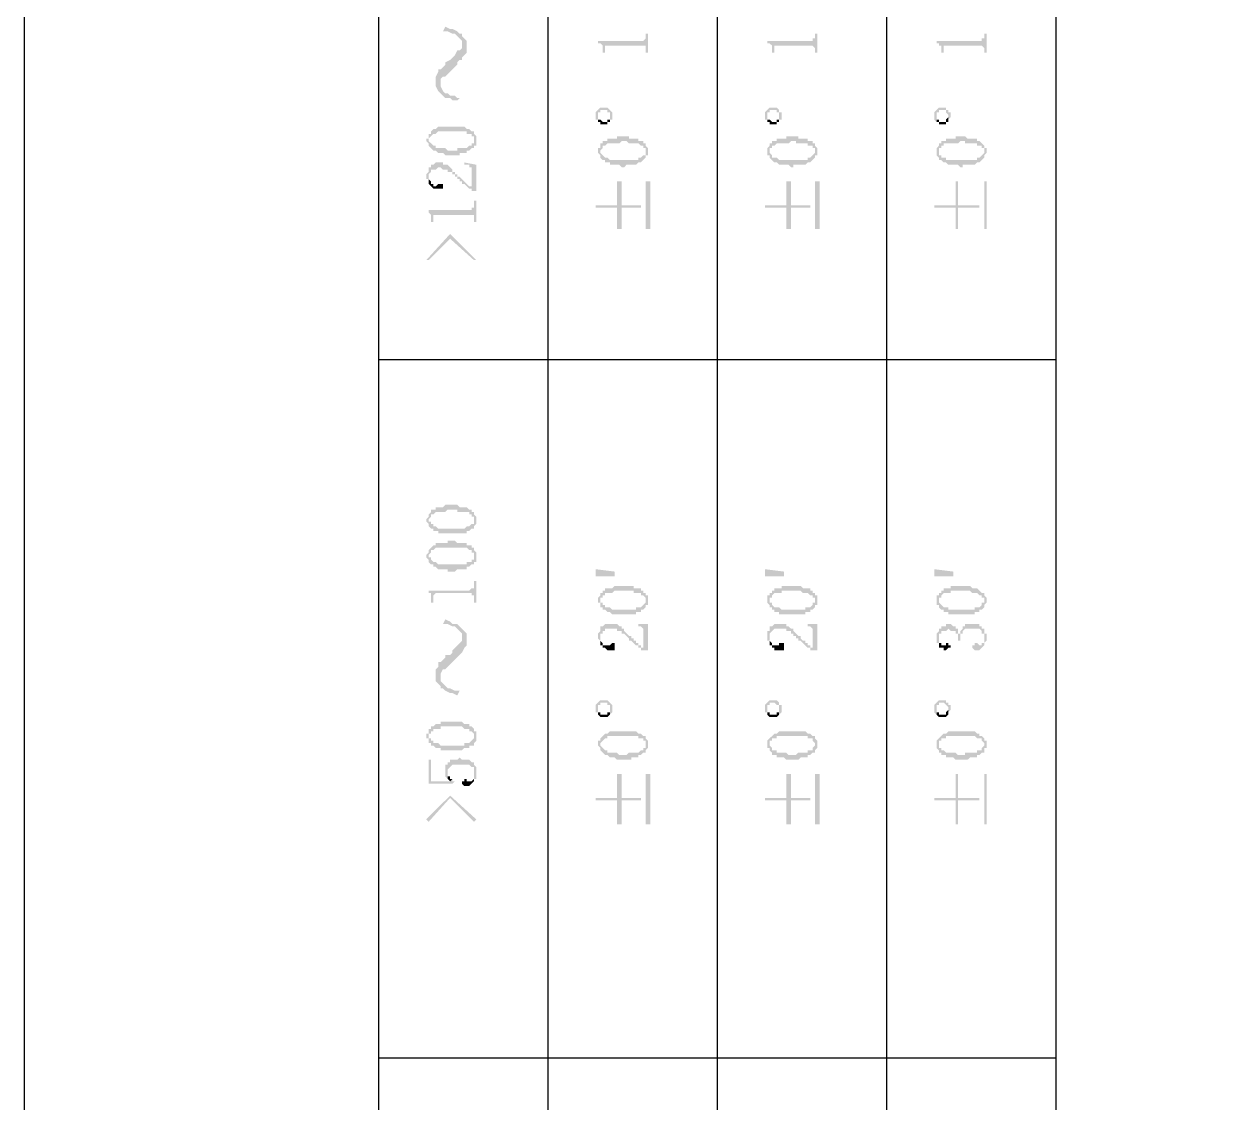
# Model space of a CAD drawing. Header units: inches. Extents: x 3613 to 8393, y -2205 to -794.
# Drawn here: x 5755.97 to 5778.9, y -1608.31 to -1587.89 of the extents above; entities that cross this region are included whole.
import ezdxf

# ---------------------------------------------------------------- set-up
doc = ezdxf.new("R2010")
doc.units = ezdxf.units.IN
doc.header["$MEASUREMENT"] = 0

msp = doc.modelspace()

# ---------------------------------------------------------------- hatches: boundary and pattern name
at = {"transparency": 33554559}
for points in [[(5763.898, -1588.021), (5763.989, -1588.021), (5764.079, -1588.066), (5764.124, -1588.066), (5764.169, -1588.111), (5764.169, -1588.111), (5764.214, -1588.156), (5764.259, -1588.202), (5764.259, -1588.563), (5764.259, -1588.518), (5764.304, -1588.472), (5764.35, -1588.427), (5764.35, -1588.202), (5764.304, -1588.156), (5764.259, -1588.111), (5764.259, -1588.066), (5764.214, -1588.066), (5764.169, -1588.021), (5764.079, -1587.976), (5764.034, -1587.976), (5763.943, -1587.931)], [(5766.832, -1588.202), (5766.832, -1588.247), (5766.877, -1588.247), (5766.922, -1588.292), (5766.922, -1588.337), (5766.922, -1588.427), (5766.967, -1588.427), (5766.967, -1588.337), (5766.967, -1588.292), (5767.735, -1588.292), (5767.735, -1588.337), (5767.735, -1588.427), (5767.78, -1588.427), (5767.78, -1588.066), (5767.735, -1588.066), (5767.735, -1588.111), (5767.735, -1588.156), (5767.735, -1588.156), (5767.689, -1588.202), (5767.644, -1588.202)], [(5770.036, -1588.202), (5770.036, -1588.247), (5770.081, -1588.247), (5770.127, -1588.292), (5770.127, -1588.337), (5770.127, -1588.427), (5770.172, -1588.427), (5770.172, -1588.337), (5770.172, -1588.292), (5770.894, -1588.292), (5770.939, -1588.337), (5770.939, -1588.427), (5770.984, -1588.427), (5770.984, -1588.066), (5770.939, -1588.066), (5770.939, -1588.111), (5770.939, -1588.156), (5770.894, -1588.156), (5770.894, -1588.202), (5770.849, -1588.202)], [(5773.241, -1588.202), (5773.241, -1588.247), (5773.286, -1588.247), (5773.286, -1588.292), (5773.331, -1588.292), (5773.331, -1588.337), (5773.331, -1588.427), (5773.376, -1588.427), (5773.376, -1588.337), (5773.376, -1588.292), (5774.098, -1588.292), (5774.143, -1588.337), (5774.143, -1588.427), (5774.188, -1588.427), (5774.188, -1588.066), (5774.143, -1588.066), (5774.143, -1588.111), (5774.143, -1588.156), (5774.098, -1588.156), (5774.098, -1588.202), (5774.053, -1588.202)], [(5763.763, -1588.969), (5763.763, -1589.059), (5763.808, -1589.149), (5763.853, -1589.195), (5763.853, -1589.014), (5763.853, -1588.924), (5763.898, -1588.879), (5763.943, -1588.879), (5763.989, -1588.833), (5764.034, -1588.788), (5764.079, -1588.743), (5764.124, -1588.698), (5764.169, -1588.653), (5764.169, -1588.608), (5764.214, -1588.563), (5764.259, -1588.563), (5764.259, -1588.292), (5764.259, -1588.337), (5764.214, -1588.382), (5764.169, -1588.382), (5764.124, -1588.472), (5764.079, -1588.518), (5764.079, -1588.518), (5764.034, -1588.563), (5763.943, -1588.608), (5763.943, -1588.653), (5763.898, -1588.698), (5763.853, -1588.743), (5763.808, -1588.743), (5763.808, -1588.788), (5763.763, -1588.879), (5763.763, -1588.924)], [(5763.853, -1589.195), (5763.853, -1589.195), (5763.898, -1589.24), (5763.943, -1589.285), (5764.034, -1589.285), (5764.079, -1589.33), (5764.169, -1589.33), (5764.214, -1589.285), (5764.169, -1589.285), (5764.124, -1589.24), (5764.034, -1589.24), (5763.989, -1589.195), (5763.943, -1589.195), (5763.898, -1589.149), (5763.853, -1589.059), (5763.853, -1589.014)], [(5766.787, -1589.601), (5766.787, -1589.646), (5766.787, -1589.691), (5766.832, -1589.691), (5766.832, -1589.736), (5766.832, -1589.601), (5766.832, -1589.556), (5766.877, -1589.556), (5766.877, -1589.51), (5767.012, -1589.51), (5767.012, -1589.556), (5767.058, -1589.556), (5767.058, -1589.601), (5767.058, -1589.736), (5767.058, -1589.691), (5767.103, -1589.691), (5767.103, -1589.646), (5767.103, -1589.601), (5767.103, -1589.556), (5767.103, -1589.556), (5767.058, -1589.51), (5767.058, -1589.51), (5767.012, -1589.465), (5766.877, -1589.465), (5766.832, -1589.51), (5766.832, -1589.51), (5766.787, -1589.556)], [(5769.991, -1589.601), (5769.991, -1589.646), (5769.991, -1589.691), (5770.036, -1589.691), (5770.036, -1589.736), (5770.036, -1589.601), (5770.036, -1589.556), (5770.081, -1589.556), (5770.081, -1589.51), (5770.217, -1589.51), (5770.217, -1589.556), (5770.262, -1589.556), (5770.262, -1589.601), (5770.262, -1589.736), (5770.262, -1589.691), (5770.307, -1589.691), (5770.307, -1589.646), (5770.307, -1589.601), (5770.307, -1589.556), (5770.262, -1589.556), (5770.262, -1589.51), (5770.262, -1589.51), (5770.217, -1589.465), (5770.081, -1589.465), (5770.036, -1589.51), (5770.036, -1589.51), (5769.991, -1589.556)], [(5773.196, -1589.601), (5773.196, -1589.646), (5773.196, -1589.691), (5773.196, -1589.691), (5773.241, -1589.736), (5773.241, -1589.601), (5773.241, -1589.556), (5773.286, -1589.556), (5773.286, -1589.51), (5773.421, -1589.51), (5773.421, -1589.556), (5773.421, -1589.556), (5773.466, -1589.601), (5773.466, -1589.736), (5773.466, -1589.691), (5773.466, -1589.691), (5773.511, -1589.646), (5773.511, -1589.601), (5773.511, -1589.556), (5773.466, -1589.556), (5773.466, -1589.51), (5773.421, -1589.51), (5773.421, -1589.465), (5773.286, -1589.465), (5773.241, -1589.51), (5773.241, -1589.51), (5773.196, -1589.556)], [(5766.832, -1589.736), (5766.877, -1589.736), (5766.877, -1589.781), (5767.012, -1589.781), (5767.012, -1589.736), (5767.058, -1589.736), (5767.058, -1589.601), (5767.058, -1589.646), (5767.058, -1589.691), (5767.012, -1589.691), (5767.012, -1589.736), (5766.922, -1589.736), (5766.877, -1589.691), (5766.832, -1589.691), (5766.832, -1589.601), (5766.832, -1589.601)], [(5770.036, -1589.736), (5770.081, -1589.736), (5770.081, -1589.781), (5770.217, -1589.781), (5770.217, -1589.736), (5770.262, -1589.736), (5770.262, -1589.601), (5770.262, -1589.646), (5770.262, -1589.691), (5770.217, -1589.691), (5770.217, -1589.736), (5770.127, -1589.736), (5770.081, -1589.691), (5770.036, -1589.691), (5770.036, -1589.601), (5770.036, -1589.601)], [(5773.241, -1589.736), (5773.286, -1589.736), (5773.286, -1589.781), (5773.421, -1589.781), (5773.421, -1589.736), (5773.466, -1589.736), (5773.466, -1589.601), (5773.466, -1589.646), (5773.466, -1589.646), (5773.421, -1589.691), (5773.421, -1589.736), (5773.286, -1589.736), (5773.286, -1589.691), (5773.241, -1589.691), (5773.241, -1589.601), (5773.241, -1589.601)], [(5763.582, -1590.097), (5763.582, -1590.097), (5763.627, -1590.142), (5763.627, -1590.187), (5763.627, -1590.052), (5763.627, -1590.052), (5763.673, -1590.007), (5763.673, -1590.007), (5763.718, -1589.962), (5763.763, -1589.962), (5763.808, -1589.917), (5764.35, -1589.917), (5764.35, -1589.962), (5764.44, -1589.962), (5764.44, -1590.007), (5764.485, -1590.007), (5764.485, -1590.052), (5764.485, -1590.097), (5764.485, -1589.917), (5764.44, -1589.917), (5764.395, -1589.871), (5764.35, -1589.871), (5764.304, -1589.826), (5763.808, -1589.826), (5763.763, -1589.871), (5763.718, -1589.871), (5763.673, -1589.917), (5763.673, -1589.962), (5763.627, -1589.962), (5763.627, -1590.052), (5763.582, -1590.052)], [(5763.627, -1590.187), (5763.673, -1590.233), (5763.673, -1590.233), (5763.718, -1590.278), (5763.763, -1590.278), (5763.808, -1590.323), (5763.898, -1590.323), (5763.943, -1590.368), (5764.214, -1590.368), (5764.214, -1590.323), (5764.35, -1590.323), (5764.35, -1590.278), (5764.395, -1590.278), (5764.44, -1590.233), (5764.485, -1590.233), (5764.485, -1590.187), (5764.53, -1590.187), (5764.53, -1590.142), (5764.53, -1590.097), (5764.53, -1590.052), (5764.53, -1590.007), (5764.53, -1590.007), (5764.485, -1589.962), (5764.485, -1590.097), (5764.485, -1590.142), (5764.44, -1590.142), (5764.44, -1590.187), (5764.395, -1590.187), (5764.35, -1590.233), (5764.169, -1590.233), (5764.169, -1590.278), (5763.989, -1590.278), (5763.943, -1590.233), (5763.763, -1590.233), (5763.763, -1590.187), (5763.718, -1590.187), (5763.673, -1590.142), (5763.673, -1590.142), (5763.627, -1590.097), (5763.627, -1590.097)], [(5766.832, -1590.278), (5766.832, -1590.323), (5766.832, -1590.323), (5766.877, -1590.368), (5766.877, -1590.413), (5766.877, -1590.278), (5766.877, -1590.278), (5766.922, -1590.233), (5766.922, -1590.187), (5766.967, -1590.187), (5767.012, -1590.142), (5767.238, -1590.142), (5767.283, -1590.097), (5767.373, -1590.097), (5767.419, -1590.142), (5767.599, -1590.142), (5767.644, -1590.187), (5767.689, -1590.187), (5767.689, -1590.233), (5767.735, -1590.233), (5767.735, -1590.278), (5767.735, -1590.142), (5767.689, -1590.142), (5767.689, -1590.097), (5767.599, -1590.097), (5767.599, -1590.052), (5767.419, -1590.052), (5767.419, -1590.007), (5767.193, -1590.007), (5767.193, -1590.052), (5767.012, -1590.052), (5767.012, -1590.097), (5766.922, -1590.097), (5766.922, -1590.142), (5766.877, -1590.142), (5766.877, -1590.187), (5766.877, -1590.233), (5766.832, -1590.233)], [(5770.036, -1590.278), (5770.036, -1590.323), (5770.036, -1590.368), (5770.081, -1590.368), (5770.081, -1590.413), (5770.081, -1590.278), (5770.081, -1590.233), (5770.127, -1590.233), (5770.127, -1590.187), (5770.172, -1590.187), (5770.217, -1590.142), (5770.442, -1590.142), (5770.488, -1590.097), (5770.578, -1590.097), (5770.578, -1590.142), (5770.804, -1590.142), (5770.804, -1590.187), (5770.894, -1590.187), (5770.894, -1590.233), (5770.939, -1590.233), (5770.939, -1590.278), (5770.939, -1590.142), (5770.894, -1590.142), (5770.894, -1590.097), (5770.804, -1590.097), (5770.804, -1590.052), (5770.623, -1590.052), (5770.623, -1590.007), (5770.397, -1590.007), (5770.397, -1590.052), (5770.217, -1590.052), (5770.217, -1590.097), (5770.127, -1590.097), (5770.127, -1590.142), (5770.081, -1590.142), (5770.081, -1590.187), (5770.081, -1590.187), (5770.036, -1590.233)], [(5773.241, -1590.278), (5773.241, -1590.323), (5773.241, -1590.368), (5773.241, -1590.368), (5773.286, -1590.413), (5773.286, -1590.278), (5773.286, -1590.233), (5773.331, -1590.233), (5773.331, -1590.187), (5773.376, -1590.187), (5773.376, -1590.142), (5773.647, -1590.142), (5773.692, -1590.097), (5773.782, -1590.097), (5773.782, -1590.142), (5774.008, -1590.142), (5774.008, -1590.187), (5774.098, -1590.187), (5774.098, -1590.233), (5774.143, -1590.233), (5774.143, -1590.278), (5774.143, -1590.187), (5774.098, -1590.142), (5774.098, -1590.142), (5774.053, -1590.097), (5774.008, -1590.097), (5774.008, -1590.052), (5773.827, -1590.052), (5773.782, -1590.007), (5773.602, -1590.007), (5773.602, -1590.052), (5773.421, -1590.052), (5773.421, -1590.097), (5773.331, -1590.097), (5773.331, -1590.142), (5773.286, -1590.142), (5773.286, -1590.187), (5773.286, -1590.187), (5773.241, -1590.233)], [(5766.877, -1590.413), (5766.922, -1590.458), (5766.967, -1590.458), (5766.967, -1590.503), (5767.058, -1590.503), (5767.058, -1590.548), (5767.238, -1590.548), (5767.283, -1590.594), (5767.328, -1590.594), (5767.373, -1590.548), (5767.554, -1590.548), (5767.599, -1590.503), (5767.644, -1590.503), (5767.689, -1590.458), (5767.689, -1590.458), (5767.735, -1590.413), (5767.735, -1590.368), (5767.78, -1590.368), (5767.78, -1590.323), (5767.78, -1590.278), (5767.78, -1590.233), (5767.78, -1590.233), (5767.735, -1590.187), (5767.735, -1590.323), (5767.735, -1590.368), (5767.689, -1590.368), (5767.644, -1590.413), (5767.599, -1590.413), (5767.599, -1590.458), (5767.058, -1590.458), (5767.012, -1590.413), (5766.967, -1590.413), (5766.922, -1590.368), (5766.922, -1590.368), (5766.877, -1590.323), (5766.877, -1590.278)], [(5770.081, -1590.413), (5770.127, -1590.458), (5770.127, -1590.458), (5770.172, -1590.503), (5770.217, -1590.503), (5770.262, -1590.548), (5770.442, -1590.548), (5770.488, -1590.594), (5770.533, -1590.594), (5770.533, -1590.548), (5770.758, -1590.548), (5770.804, -1590.503), (5770.849, -1590.503), (5770.894, -1590.458), (5770.894, -1590.458), (5770.939, -1590.413), (5770.939, -1590.368), (5770.984, -1590.368), (5770.984, -1590.323), (5770.984, -1590.278), (5770.984, -1590.233), (5770.984, -1590.233), (5770.939, -1590.187), (5770.939, -1590.323), (5770.939, -1590.323), (5770.894, -1590.368), (5770.894, -1590.368), (5770.849, -1590.413), (5770.804, -1590.413), (5770.804, -1590.458), (5770.262, -1590.458), (5770.217, -1590.413), (5770.127, -1590.413), (5770.127, -1590.368), (5770.127, -1590.368), (5770.081, -1590.323), (5770.081, -1590.278)], [(5773.286, -1590.413), (5773.286, -1590.458), (5773.331, -1590.458), (5773.376, -1590.503), (5773.421, -1590.503), (5773.466, -1590.548), (5773.647, -1590.548), (5773.692, -1590.594), (5773.737, -1590.594), (5773.737, -1590.548), (5773.963, -1590.548), (5774.008, -1590.503), (5774.053, -1590.503), (5774.098, -1590.458), (5774.098, -1590.458), (5774.143, -1590.413), (5774.143, -1590.368), (5774.143, -1590.368), (5774.188, -1590.323), (5774.188, -1590.278), (5774.188, -1590.233), (5774.143, -1590.233), (5774.143, -1590.187), (5774.143, -1590.323), (5774.143, -1590.323), (5774.098, -1590.368), (5774.098, -1590.368), (5774.053, -1590.413), (5774.008, -1590.413), (5774.008, -1590.458), (5773.421, -1590.458), (5773.421, -1590.413), (5773.331, -1590.413), (5773.331, -1590.368), (5773.286, -1590.368), (5773.286, -1590.323), (5773.286, -1590.278)], [(5763.582, -1590.774), (5763.582, -1590.819), (5763.627, -1590.819), (5763.627, -1590.91), (5763.627, -1590.774), (5763.627, -1590.729), (5763.627, -1590.729), (5763.673, -1590.684), (5763.673, -1590.639), (5763.763, -1590.639), (5763.808, -1590.594), (5763.853, -1590.594), (5763.898, -1590.639), (5763.989, -1590.639), (5763.989, -1590.684), (5764.079, -1590.684), (5764.079, -1590.729), (5764.124, -1590.729), (5764.124, -1590.774), (5764.169, -1590.774), (5764.169, -1590.819), (5764.214, -1590.819), (5764.214, -1590.864), (5764.259, -1590.864), (5764.259, -1590.91), (5764.304, -1590.91), (5764.35, -1590.955), (5764.35, -1590.955), (5764.395, -1591), (5764.44, -1591), (5764.44, -1591.045), (5764.44, -1590.955), (5764.395, -1590.955), (5764.35, -1590.91), (5764.35, -1590.91), (5764.304, -1590.864), (5764.304, -1590.864), (5764.259, -1590.819), (5764.259, -1590.819), (5764.214, -1590.774), (5764.169, -1590.774), (5764.169, -1590.729), (5764.124, -1590.729), (5764.124, -1590.684), (5764.079, -1590.684), (5764.079, -1590.639), (5764.079, -1590.639), (5764.034, -1590.594), (5764.034, -1590.594), (5763.989, -1590.548), (5763.898, -1590.548), (5763.898, -1590.503), (5763.763, -1590.503), (5763.718, -1590.548), (5763.673, -1590.548), (5763.673, -1590.594), (5763.627, -1590.594), (5763.627, -1590.639), (5763.627, -1590.684), (5763.627, -1590.684), (5763.582, -1590.729)], [(5764.304, -1590.503), (5764.304, -1590.548), (5764.395, -1590.548), (5764.395, -1590.594), (5764.44, -1590.594), (5764.44, -1590.639), (5764.44, -1591.045), (5764.53, -1591.045), (5764.53, -1590.548)], [(5763.627, -1590.91), (5763.627, -1590.91), (5763.673, -1590.955), (5763.673, -1590.955), (5763.718, -1591), (5763.898, -1591), (5763.898, -1590.91), (5763.808, -1590.91), (5763.763, -1590.955), (5763.718, -1590.955), (5763.718, -1590.91), (5763.673, -1590.91), (5763.673, -1590.864), (5763.673, -1590.864), (5763.627, -1590.819), (5763.627, -1590.774)], [(5766.787, -1591.316), (5766.787, -1591.361), (5767.193, -1591.361), (5767.193, -1591.767), (5767.283, -1591.767), (5767.283, -1591.361), (5767.644, -1591.361), (5767.644, -1591.316), (5767.283, -1591.316), (5767.283, -1590.864), (5767.193, -1590.864), (5767.193, -1591.316)], [(5767.825, -1591.767), (5767.825, -1590.864), (5767.735, -1590.864), (5767.735, -1591.767)], [(5769.991, -1591.316), (5769.991, -1591.361), (5770.397, -1591.361), (5770.397, -1591.767), (5770.488, -1591.767), (5770.488, -1591.361), (5770.849, -1591.361), (5770.849, -1591.316), (5770.488, -1591.316), (5770.488, -1590.864), (5770.397, -1590.864), (5770.397, -1591.316)], [(5771.029, -1591.767), (5771.029, -1590.864), (5770.939, -1590.864), (5770.939, -1591.767)], [(5773.196, -1591.316), (5773.196, -1591.361), (5773.602, -1591.361), (5773.602, -1591.767), (5773.647, -1591.767), (5773.647, -1591.361), (5774.053, -1591.361), (5774.053, -1591.316), (5773.647, -1591.316), (5773.647, -1590.864), (5773.602, -1590.864), (5773.602, -1591.316)], [(5774.188, -1591.767), (5774.188, -1590.864), (5774.143, -1590.864), (5774.143, -1591.767)], [(5763.582, -1591.406), (5763.627, -1591.406), (5763.627, -1591.451), (5763.627, -1591.451), (5763.673, -1591.496), (5763.673, -1591.541), (5763.673, -1591.632), (5763.718, -1591.632), (5763.718, -1591.496), (5764.485, -1591.496), (5764.485, -1591.541), (5764.485, -1591.632), (5764.53, -1591.632), (5764.53, -1591.225), (5764.485, -1591.225), (5764.485, -1591.316), (5764.485, -1591.361), (5764.44, -1591.361), (5764.44, -1591.406), (5764.395, -1591.406)], [(5763.582, -1592.354), (5763.627, -1592.354), (5764.034, -1591.948), (5764.485, -1592.354), (5764.53, -1592.354), (5764.034, -1591.857)], [(5763.582, -1597.259), (5763.582, -1597.304), (5763.582, -1597.304), (5763.627, -1597.349), (5763.627, -1597.394), (5763.627, -1597.259), (5763.627, -1597.259), (5763.673, -1597.214), (5763.673, -1597.169), (5763.718, -1597.169), (5763.763, -1597.124), (5763.943, -1597.124), (5763.989, -1597.078), (5764.169, -1597.078), (5764.169, -1597.124), (5764.395, -1597.124), (5764.395, -1597.169), (5764.44, -1597.169), (5764.44, -1597.214), (5764.485, -1597.214), (5764.485, -1597.259), (5764.485, -1597.124), (5764.44, -1597.124), (5764.44, -1597.078), (5764.395, -1597.078), (5764.35, -1597.033), (5764.214, -1597.033), (5764.169, -1596.988), (5763.943, -1596.988), (5763.898, -1597.033), (5763.763, -1597.033), (5763.763, -1597.078), (5763.673, -1597.078), (5763.673, -1597.124), (5763.673, -1597.124), (5763.627, -1597.169), (5763.627, -1597.214), (5763.627, -1597.214)], [(5763.627, -1597.394), (5763.673, -1597.44), (5763.718, -1597.44), (5763.718, -1597.485), (5763.808, -1597.485), (5763.808, -1597.53), (5764.35, -1597.53), (5764.35, -1597.485), (5764.395, -1597.485), (5764.44, -1597.44), (5764.485, -1597.44), (5764.485, -1597.394), (5764.485, -1597.394), (5764.53, -1597.349), (5764.53, -1597.304), (5764.53, -1597.259), (5764.53, -1597.214), (5764.53, -1597.214), (5764.485, -1597.169), (5764.485, -1597.304), (5764.485, -1597.349), (5764.44, -1597.349), (5764.395, -1597.394), (5764.35, -1597.394), (5764.304, -1597.44), (5763.808, -1597.44), (5763.763, -1597.394), (5763.718, -1597.394), (5763.718, -1597.349), (5763.673, -1597.349), (5763.673, -1597.304), (5763.627, -1597.304), (5763.627, -1597.259)], [(5763.582, -1597.936), (5763.582, -1597.981), (5763.582, -1597.981), (5763.627, -1598.026), (5763.627, -1598.071), (5763.627, -1597.936), (5763.627, -1597.936), (5763.673, -1597.891), (5763.673, -1597.846), (5763.718, -1597.846), (5763.763, -1597.801), (5764.35, -1597.801), (5764.395, -1597.846), (5764.44, -1597.846), (5764.44, -1597.891), (5764.485, -1597.891), (5764.485, -1597.936), (5764.485, -1597.801), (5764.44, -1597.801), (5764.44, -1597.755), (5764.35, -1597.755), (5764.35, -1597.71), (5764.169, -1597.71), (5764.124, -1597.665), (5763.989, -1597.665), (5763.989, -1597.71), (5763.763, -1597.71), (5763.763, -1597.755), (5763.718, -1597.755), (5763.673, -1597.801), (5763.673, -1597.801), (5763.627, -1597.846), (5763.627, -1597.891), (5763.627, -1597.891)], [(5763.627, -1598.071), (5763.673, -1598.116), (5763.718, -1598.116), (5763.718, -1598.162), (5763.763, -1598.162), (5763.808, -1598.207), (5763.989, -1598.207), (5763.989, -1598.252), (5764.124, -1598.252), (5764.169, -1598.207), (5764.35, -1598.207), (5764.35, -1598.162), (5764.395, -1598.162), (5764.44, -1598.116), (5764.485, -1598.116), (5764.485, -1598.071), (5764.53, -1598.071), (5764.53, -1598.026), (5764.53, -1597.936), (5764.53, -1597.891), (5764.53, -1597.891), (5764.485, -1597.846), (5764.485, -1597.981), (5764.485, -1598.026), (5764.44, -1598.026), (5764.44, -1598.071), (5764.35, -1598.071), (5764.35, -1598.116), (5763.808, -1598.116), (5763.763, -1598.071), (5763.718, -1598.071), (5763.673, -1598.026), (5763.673, -1597.981), (5763.627, -1597.981), (5763.627, -1597.936)], [(5766.787, -1598.207), (5767.148, -1598.252), (5767.148, -1598.342), (5766.787, -1598.342)], [(5769.991, -1598.207), (5770.352, -1598.252), (5770.352, -1598.342), (5769.991, -1598.342)], [(5773.196, -1598.207), (5773.557, -1598.252), (5773.557, -1598.342), (5773.196, -1598.342)], [(5763.582, -1598.613), (5763.627, -1598.613), (5763.627, -1598.658), (5763.673, -1598.658), (5763.673, -1598.703), (5763.673, -1598.839), (5763.718, -1598.839), (5763.718, -1598.703), (5763.718, -1598.703), (5763.763, -1598.658), (5764.44, -1598.658), (5764.44, -1598.703), (5764.485, -1598.703), (5764.485, -1598.839), (5764.53, -1598.839), (5764.53, -1598.432), (5764.485, -1598.432), (5764.485, -1598.523), (5764.485, -1598.568), (5764.44, -1598.568), (5764.395, -1598.613)], [(5766.832, -1598.793), (5766.832, -1598.839), (5766.877, -1598.839), (5766.877, -1598.884), (5766.877, -1598.929), (5766.877, -1598.793), (5766.877, -1598.748), (5766.922, -1598.748), (5766.922, -1598.703), (5766.967, -1598.703), (5766.967, -1598.658), (5767.103, -1598.658), (5767.148, -1598.613), (5767.509, -1598.613), (5767.509, -1598.658), (5767.644, -1598.658), (5767.644, -1598.703), (5767.689, -1598.703), (5767.735, -1598.748), (5767.735, -1598.793), (5767.735, -1598.658), (5767.689, -1598.658), (5767.689, -1598.613), (5767.644, -1598.613), (5767.644, -1598.568), (5767.509, -1598.568), (5767.509, -1598.523), (5767.148, -1598.523), (5767.103, -1598.568), (5766.967, -1598.568), (5766.967, -1598.613), (5766.922, -1598.613), (5766.922, -1598.658), (5766.877, -1598.658), (5766.877, -1598.703), (5766.877, -1598.703), (5766.832, -1598.748)], [(5770.036, -1598.793), (5770.036, -1598.839), (5770.036, -1598.839), (5770.081, -1598.884), (5770.081, -1598.929), (5770.081, -1598.793), (5770.081, -1598.748), (5770.127, -1598.748), (5770.127, -1598.703), (5770.127, -1598.703), (5770.172, -1598.658), (5770.307, -1598.658), (5770.307, -1598.613), (5770.668, -1598.613), (5770.713, -1598.658), (5770.804, -1598.658), (5770.849, -1598.703), (5770.894, -1598.703), (5770.894, -1598.748), (5770.939, -1598.748), (5770.939, -1598.793), (5770.939, -1598.658), (5770.894, -1598.658), (5770.894, -1598.613), (5770.849, -1598.613), (5770.849, -1598.568), (5770.713, -1598.568), (5770.668, -1598.523), (5770.307, -1598.523), (5770.307, -1598.568), (5770.172, -1598.568), (5770.172, -1598.613), (5770.127, -1598.613), (5770.127, -1598.658), (5770.081, -1598.658), (5770.081, -1598.703), (5770.036, -1598.703)], [(5773.241, -1598.793), (5773.241, -1598.839), (5773.241, -1598.884), (5773.286, -1598.884), (5773.286, -1598.929), (5773.286, -1598.793), (5773.286, -1598.748), (5773.331, -1598.748), (5773.331, -1598.703), (5773.331, -1598.703), (5773.376, -1598.658), (5773.511, -1598.658), (5773.511, -1598.613), (5773.873, -1598.613), (5773.918, -1598.658), (5774.008, -1598.658), (5774.053, -1598.703), (5774.098, -1598.703), (5774.098, -1598.748), (5774.143, -1598.748), (5774.143, -1598.793), (5774.143, -1598.658), (5774.098, -1598.658), (5774.053, -1598.613), (5774.053, -1598.613), (5774.008, -1598.568), (5773.918, -1598.568), (5773.873, -1598.523), (5773.511, -1598.523), (5773.511, -1598.568), (5773.376, -1598.568), (5773.376, -1598.613), (5773.331, -1598.613), (5773.331, -1598.658), (5773.286, -1598.658), (5773.286, -1598.703), (5773.241, -1598.703)], [(5766.877, -1598.929), (5766.922, -1598.929), (5766.922, -1598.974), (5766.967, -1598.974), (5767.012, -1599.019), (5767.058, -1599.019), (5767.103, -1599.064), (5767.554, -1599.064), (5767.554, -1599.019), (5767.644, -1599.019), (5767.644, -1598.974), (5767.689, -1598.974), (5767.735, -1598.929), (5767.735, -1598.884), (5767.78, -1598.884), (5767.78, -1598.839), (5767.78, -1598.793), (5767.78, -1598.748), (5767.78, -1598.703), (5767.735, -1598.703), (5767.735, -1598.658), (5767.735, -1598.839), (5767.735, -1598.839), (5767.689, -1598.884), (5767.689, -1598.884), (5767.644, -1598.929), (5767.554, -1598.929), (5767.554, -1598.974), (5767.103, -1598.974), (5767.058, -1598.929), (5766.967, -1598.929), (5766.967, -1598.884), (5766.922, -1598.884), (5766.922, -1598.839), (5766.877, -1598.839), (5766.877, -1598.793)], [(5770.081, -1598.929), (5770.127, -1598.929), (5770.127, -1598.974), (5770.172, -1598.974), (5770.172, -1599.019), (5770.262, -1599.019), (5770.262, -1599.064), (5770.758, -1599.064), (5770.758, -1599.019), (5770.849, -1599.019), (5770.849, -1598.974), (5770.894, -1598.974), (5770.939, -1598.929), (5770.939, -1598.884), (5770.984, -1598.884), (5770.984, -1598.839), (5770.984, -1598.793), (5770.984, -1598.748), (5770.984, -1598.703), (5770.939, -1598.703), (5770.939, -1598.658), (5770.939, -1598.839), (5770.894, -1598.839), (5770.894, -1598.884), (5770.894, -1598.884), (5770.849, -1598.929), (5770.758, -1598.929), (5770.758, -1598.974), (5770.307, -1598.974), (5770.262, -1598.929), (5770.172, -1598.929), (5770.127, -1598.884), (5770.127, -1598.839), (5770.081, -1598.839), (5770.081, -1598.793)], [(5773.286, -1598.929), (5773.286, -1598.929), (5773.331, -1598.974), (5773.376, -1598.974), (5773.376, -1599.019), (5773.466, -1599.019), (5773.466, -1599.064), (5773.963, -1599.064), (5773.963, -1599.019), (5774.053, -1599.019), (5774.053, -1598.974), (5774.098, -1598.974), (5774.143, -1598.929), (5774.143, -1598.884), (5774.143, -1598.884), (5774.188, -1598.839), (5774.188, -1598.793), (5774.188, -1598.748), (5774.188, -1598.748), (5774.143, -1598.703), (5774.143, -1598.658), (5774.143, -1598.839), (5774.098, -1598.839), (5774.098, -1598.884), (5774.098, -1598.884), (5774.053, -1598.929), (5773.963, -1598.929), (5773.963, -1598.974), (5773.466, -1598.974), (5773.466, -1598.929), (5773.376, -1598.929), (5773.331, -1598.884), (5773.331, -1598.884), (5773.286, -1598.839), (5773.286, -1598.793)], [(5763.898, -1599.245), (5763.989, -1599.245), (5764.079, -1599.29), (5764.124, -1599.29), (5764.169, -1599.335), (5764.169, -1599.335), (5764.214, -1599.38), (5764.259, -1599.425), (5764.259, -1599.786), (5764.259, -1599.786), (5764.304, -1599.696), (5764.35, -1599.651), (5764.35, -1599.425), (5764.304, -1599.38), (5764.259, -1599.335), (5764.259, -1599.335), (5764.214, -1599.29), (5764.169, -1599.245), (5764.079, -1599.245), (5764.034, -1599.2), (5763.943, -1599.155)], [(5766.832, -1599.47), (5766.832, -1599.516), (5766.832, -1599.516), (5766.877, -1599.561), (5766.877, -1599.606), (5766.877, -1599.47), (5766.877, -1599.425), (5766.922, -1599.425), (5766.922, -1599.38), (5766.967, -1599.38), (5766.967, -1599.335), (5767.193, -1599.335), (5767.193, -1599.38), (5767.283, -1599.38), (5767.283, -1599.425), (5767.328, -1599.425), (5767.373, -1599.47), (5767.373, -1599.47), (5767.419, -1599.516), (5767.419, -1599.561), (5767.464, -1599.561), (5767.509, -1599.606), (5767.509, -1599.606), (5767.554, -1599.651), (5767.599, -1599.651), (5767.599, -1599.696), (5767.644, -1599.696), (5767.644, -1599.741), (5767.689, -1599.741), (5767.689, -1599.696), (5767.644, -1599.696), (5767.644, -1599.651), (5767.599, -1599.651), (5767.599, -1599.606), (5767.554, -1599.606), (5767.554, -1599.561), (5767.509, -1599.561), (5767.509, -1599.516), (5767.464, -1599.516), (5767.464, -1599.47), (5767.419, -1599.47), (5767.373, -1599.425), (5767.373, -1599.425), (5767.328, -1599.38), (5767.328, -1599.335), (5767.283, -1599.335), (5767.283, -1599.29), (5767.238, -1599.29), (5767.193, -1599.245), (5766.967, -1599.245), (5766.922, -1599.29), (5766.877, -1599.29), (5766.877, -1599.335), (5766.877, -1599.38), (5766.877, -1599.38), (5766.832, -1599.425)], [(5767.554, -1599.245), (5767.599, -1599.245), (5767.599, -1599.29), (5767.644, -1599.29), (5767.689, -1599.335), (5767.689, -1599.741), (5767.78, -1599.741), (5767.78, -1599.245)], [(5770.036, -1599.47), (5770.036, -1599.516), (5770.036, -1599.561), (5770.081, -1599.561), (5770.081, -1599.606), (5770.081, -1599.47), (5770.081, -1599.425), (5770.081, -1599.425), (5770.127, -1599.38), (5770.127, -1599.38), (5770.172, -1599.335), (5770.397, -1599.335), (5770.397, -1599.38), (5770.488, -1599.38), (5770.488, -1599.425), (5770.533, -1599.425), (5770.533, -1599.47), (5770.578, -1599.47), (5770.578, -1599.516), (5770.623, -1599.516), (5770.623, -1599.561), (5770.668, -1599.561), (5770.713, -1599.606), (5770.713, -1599.606), (5770.758, -1599.651), (5770.758, -1599.651), (5770.804, -1599.696), (5770.849, -1599.696), (5770.849, -1599.741), (5770.894, -1599.741), (5770.894, -1599.696), (5770.849, -1599.696), (5770.849, -1599.651), (5770.804, -1599.651), (5770.804, -1599.606), (5770.758, -1599.606), (5770.758, -1599.561), (5770.713, -1599.561), (5770.668, -1599.516), (5770.668, -1599.47), (5770.623, -1599.47), (5770.578, -1599.425), (5770.578, -1599.425), (5770.533, -1599.38), (5770.533, -1599.335), (5770.488, -1599.335), (5770.442, -1599.29), (5770.397, -1599.29), (5770.397, -1599.245), (5770.172, -1599.245), (5770.127, -1599.29), (5770.081, -1599.29), (5770.081, -1599.335), (5770.081, -1599.38), (5770.036, -1599.38)], [(5770.758, -1599.245), (5770.804, -1599.245), (5770.804, -1599.29), (5770.849, -1599.29), (5770.894, -1599.335), (5770.894, -1599.741), (5770.984, -1599.741), (5770.984, -1599.245)], [(5773.241, -1599.516), (5773.241, -1599.606), (5773.286, -1599.606), (5773.286, -1599.516), (5773.286, -1599.47), (5773.286, -1599.425), (5773.331, -1599.425), (5773.331, -1599.38), (5773.421, -1599.38), (5773.466, -1599.335), (5773.511, -1599.38), (5773.602, -1599.38), (5773.602, -1599.425), (5773.647, -1599.425), (5773.647, -1599.47), (5773.647, -1599.516), (5773.647, -1599.561), (5773.692, -1599.561), (5773.692, -1599.516), (5773.692, -1599.425), (5773.737, -1599.425), (5773.737, -1599.38), (5773.737, -1599.38), (5773.782, -1599.335), (5774.053, -1599.335), (5774.098, -1599.38), (5774.098, -1599.425), (5774.143, -1599.425), (5774.143, -1599.47), (5774.143, -1599.516), (5774.143, -1599.335), (5774.098, -1599.335), (5774.098, -1599.29), (5774.053, -1599.29), (5774.053, -1599.245), (5773.782, -1599.245), (5773.782, -1599.29), (5773.737, -1599.29), (5773.737, -1599.335), (5773.737, -1599.335), (5773.692, -1599.38), (5773.692, -1599.425), (5773.647, -1599.425), (5773.647, -1599.335), (5773.602, -1599.335), (5773.602, -1599.29), (5773.557, -1599.29), (5773.511, -1599.245), (5773.421, -1599.245), (5773.421, -1599.29), (5773.331, -1599.29), (5773.331, -1599.335), (5773.286, -1599.335), (5773.286, -1599.38), (5773.286, -1599.38), (5773.241, -1599.425), (5773.241, -1599.47)], [(5773.918, -1599.696), (5773.918, -1599.696), (5773.963, -1599.741), (5774.053, -1599.741), (5774.098, -1599.696), (5774.098, -1599.696), (5774.143, -1599.651), (5774.143, -1599.606), (5774.143, -1599.606), (5774.188, -1599.561), (5774.188, -1599.516), (5774.188, -1599.47), (5774.188, -1599.425), (5774.143, -1599.425), (5774.143, -1599.38), (5774.143, -1599.516), (5774.143, -1599.561), (5774.143, -1599.606), (5774.098, -1599.606), (5774.098, -1599.651), (5774.053, -1599.651), (5774.008, -1599.606), (5773.963, -1599.606), (5773.963, -1599.651), (5773.918, -1599.651)], [(5763.763, -1600.193), (5763.763, -1600.328), (5763.808, -1600.373), (5763.853, -1600.418), (5763.853, -1600.238), (5763.853, -1600.193), (5763.898, -1600.102), (5763.943, -1600.102), (5763.989, -1600.057), (5764.034, -1600.012), (5764.079, -1599.967), (5764.124, -1599.922), (5764.169, -1599.877), (5764.169, -1599.877), (5764.214, -1599.832), (5764.259, -1599.786), (5764.259, -1599.516), (5764.259, -1599.561), (5764.214, -1599.606), (5764.169, -1599.651), (5764.124, -1599.696), (5764.079, -1599.741), (5764.079, -1599.786), (5764.034, -1599.832), (5763.943, -1599.832), (5763.943, -1599.877), (5763.898, -1599.922), (5763.853, -1599.967), (5763.808, -1599.967), (5763.808, -1600.057), (5763.763, -1600.102), (5763.763, -1600.147)], [(5766.877, -1599.606), (5766.877, -1599.651), (5766.922, -1599.651), (5766.922, -1599.696), (5766.967, -1599.696), (5767.012, -1599.741), (5767.148, -1599.741), (5767.148, -1599.651), (5767.148, -1599.606), (5767.103, -1599.606), (5767.058, -1599.651), (5766.922, -1599.651), (5766.922, -1599.606), (5766.922, -1599.606), (5766.877, -1599.561), (5766.877, -1599.516), (5766.877, -1599.516)], [(5770.081, -1599.606), (5770.081, -1599.651), (5770.127, -1599.651), (5770.127, -1599.696), (5770.172, -1599.696), (5770.172, -1599.741), (5770.352, -1599.741), (5770.352, -1599.651), (5770.352, -1599.606), (5770.262, -1599.606), (5770.262, -1599.651), (5770.127, -1599.651), (5770.127, -1599.606), (5770.127, -1599.606), (5770.081, -1599.561), (5770.081, -1599.516), (5770.081, -1599.516)], [(5773.286, -1599.606), (5773.286, -1599.651), (5773.286, -1599.696), (5773.376, -1599.696), (5773.376, -1599.741), (5773.421, -1599.741), (5773.466, -1599.696), (5773.511, -1599.696), (5773.511, -1599.651), (5773.466, -1599.651), (5773.466, -1599.606), (5773.421, -1599.606), (5773.421, -1599.651), (5773.331, -1599.651), (5773.331, -1599.606), (5773.286, -1599.606), (5773.286, -1599.561), (5773.286, -1599.516)], [(5763.853, -1600.418), (5763.853, -1600.463), (5763.898, -1600.463), (5763.943, -1600.508), (5764.034, -1600.554), (5764.079, -1600.554), (5764.169, -1600.599), (5764.214, -1600.508), (5764.124, -1600.508), (5764.034, -1600.463), (5763.989, -1600.463), (5763.943, -1600.418), (5763.943, -1600.418), (5763.898, -1600.373), (5763.853, -1600.328), (5763.853, -1600.238)], [(5766.787, -1600.824), (5766.787, -1600.915), (5766.832, -1600.915), (5766.832, -1600.96), (5766.832, -1600.779), (5766.877, -1600.779), (5766.877, -1600.734), (5767.012, -1600.734), (5767.012, -1600.779), (5767.058, -1600.779), (5767.058, -1600.824), (5767.058, -1600.96), (5767.058, -1600.96), (5767.103, -1600.915), (5767.103, -1600.87), (5767.103, -1600.779), (5767.103, -1600.779), (5767.058, -1600.734), (5767.058, -1600.734), (5767.012, -1600.689), (5766.877, -1600.689), (5766.832, -1600.734), (5766.832, -1600.734), (5766.787, -1600.779)], [(5766.832, -1600.96), (5766.832, -1600.96), (5766.877, -1601.005), (5767.012, -1601.005), (5767.058, -1600.96), (5767.058, -1600.824), (5767.058, -1600.87), (5767.058, -1600.915), (5767.012, -1600.915), (5767.012, -1600.96), (5766.877, -1600.96), (5766.877, -1600.915), (5766.832, -1600.915), (5766.832, -1600.87), (5766.832, -1600.87)], [(5769.991, -1600.824), (5769.991, -1600.915), (5770.036, -1600.915), (5770.036, -1600.96), (5770.036, -1600.779), (5770.081, -1600.779), (5770.081, -1600.734), (5770.172, -1600.734), (5770.217, -1600.779), (5770.262, -1600.779), (5770.262, -1600.824), (5770.262, -1600.96), (5770.262, -1600.96), (5770.307, -1600.915), (5770.307, -1600.87), (5770.307, -1600.779), (5770.262, -1600.779), (5770.262, -1600.734), (5770.262, -1600.734), (5770.217, -1600.689), (5770.081, -1600.689), (5770.036, -1600.734), (5770.036, -1600.734), (5769.991, -1600.779)], [(5770.036, -1600.96), (5770.036, -1600.96), (5770.081, -1601.005), (5770.217, -1601.005), (5770.262, -1600.96), (5770.262, -1600.824), (5770.262, -1600.87), (5770.262, -1600.915), (5770.217, -1600.915), (5770.217, -1600.96), (5770.081, -1600.96), (5770.081, -1600.915), (5770.036, -1600.915), (5770.036, -1600.87), (5770.036, -1600.87)], [(5773.196, -1600.824), (5773.196, -1600.915), (5773.196, -1600.915), (5773.241, -1600.96), (5773.241, -1600.779), (5773.286, -1600.779), (5773.286, -1600.734), (5773.376, -1600.734), (5773.421, -1600.779), (5773.421, -1600.779), (5773.466, -1600.824), (5773.466, -1600.96), (5773.466, -1600.915), (5773.511, -1600.87), (5773.511, -1600.779), (5773.466, -1600.779), (5773.466, -1600.734), (5773.421, -1600.734), (5773.421, -1600.689), (5773.286, -1600.689), (5773.241, -1600.734), (5773.241, -1600.734), (5773.196, -1600.779)], [(5773.241, -1600.96), (5773.241, -1600.96), (5773.286, -1601.005), (5773.421, -1601.005), (5773.466, -1600.96), (5773.466, -1600.824), (5773.466, -1600.87), (5773.466, -1600.87), (5773.421, -1600.915), (5773.421, -1600.96), (5773.286, -1600.96), (5773.286, -1600.915), (5773.241, -1600.915), (5773.241, -1600.87), (5773.241, -1600.87)], [(5763.582, -1601.366), (5763.582, -1601.411), (5763.627, -1601.411), (5763.627, -1601.456), (5763.627, -1601.501), (5763.627, -1601.366), (5763.627, -1601.321), (5763.673, -1601.321), (5763.673, -1601.276), (5763.718, -1601.276), (5763.718, -1601.231), (5763.853, -1601.231), (5763.853, -1601.185), (5764.259, -1601.185), (5764.304, -1601.231), (5764.395, -1601.231), (5764.395, -1601.276), (5764.44, -1601.276), (5764.485, -1601.321), (5764.485, -1601.366), (5764.485, -1601.231), (5764.485, -1601.231), (5764.44, -1601.185), (5764.395, -1601.185), (5764.395, -1601.14), (5764.304, -1601.14), (5764.259, -1601.095), (5763.853, -1601.095), (5763.853, -1601.14), (5763.763, -1601.14), (5763.718, -1601.185), (5763.673, -1601.185), (5763.673, -1601.231), (5763.627, -1601.231), (5763.627, -1601.276), (5763.627, -1601.321), (5763.582, -1601.321)], [(5763.627, -1601.501), (5763.673, -1601.501), (5763.673, -1601.547), (5763.718, -1601.547), (5763.763, -1601.592), (5763.853, -1601.592), (5763.853, -1601.637), (5764.259, -1601.637), (5764.304, -1601.592), (5764.395, -1601.592), (5764.395, -1601.547), (5764.485, -1601.547), (5764.485, -1601.501), (5764.485, -1601.501), (5764.53, -1601.456), (5764.53, -1601.411), (5764.53, -1601.366), (5764.53, -1601.321), (5764.53, -1601.276), (5764.485, -1601.276), (5764.485, -1601.231), (5764.485, -1601.366), (5764.485, -1601.411), (5764.485, -1601.411), (5764.44, -1601.456), (5764.44, -1601.456), (5764.395, -1601.501), (5764.304, -1601.501), (5764.304, -1601.547), (5763.853, -1601.547), (5763.808, -1601.501), (5763.718, -1601.501), (5763.718, -1601.456), (5763.673, -1601.456), (5763.673, -1601.411), (5763.627, -1601.411), (5763.627, -1601.366)], [(5766.832, -1601.547), (5766.832, -1601.547), (5766.877, -1601.592), (5766.877, -1601.637), (5766.877, -1601.501), (5766.877, -1601.501), (5766.922, -1601.456), (5766.922, -1601.456), (5766.967, -1601.411), (5767.012, -1601.411), (5767.012, -1601.366), (5767.599, -1601.366), (5767.599, -1601.411), (5767.689, -1601.411), (5767.689, -1601.456), (5767.735, -1601.456), (5767.735, -1601.501), (5767.735, -1601.547), (5767.735, -1601.366), (5767.689, -1601.366), (5767.644, -1601.321), (5767.599, -1601.321), (5767.554, -1601.276), (5767.058, -1601.276), (5767.012, -1601.321), (5766.967, -1601.321), (5766.922, -1601.366), (5766.922, -1601.366), (5766.877, -1601.411), (5766.877, -1601.456), (5766.832, -1601.456), (5766.832, -1601.501)], [(5770.036, -1601.547), (5770.036, -1601.592), (5770.081, -1601.592), (5770.081, -1601.637), (5770.081, -1601.501), (5770.081, -1601.456), (5770.127, -1601.456), (5770.127, -1601.411), (5770.217, -1601.411), (5770.217, -1601.366), (5770.804, -1601.366), (5770.804, -1601.411), (5770.894, -1601.411), (5770.894, -1601.456), (5770.894, -1601.456), (5770.939, -1601.501), (5770.939, -1601.547), (5770.939, -1601.366), (5770.894, -1601.366), (5770.849, -1601.321), (5770.804, -1601.321), (5770.758, -1601.276), (5770.262, -1601.276), (5770.217, -1601.321), (5770.172, -1601.321), (5770.127, -1601.366), (5770.127, -1601.366), (5770.081, -1601.411), (5770.081, -1601.411), (5770.036, -1601.456), (5770.036, -1601.501)], [(5773.241, -1601.547), (5773.241, -1601.592), (5773.241, -1601.592), (5773.286, -1601.637), (5773.286, -1601.501), (5773.286, -1601.456), (5773.331, -1601.456), (5773.331, -1601.411), (5773.421, -1601.411), (5773.421, -1601.366), (5773.963, -1601.366), (5774.008, -1601.411), (5774.098, -1601.411), (5774.098, -1601.456), (5774.098, -1601.456), (5774.143, -1601.501), (5774.143, -1601.547), (5774.143, -1601.411), (5774.098, -1601.366), (5774.053, -1601.366), (5774.053, -1601.321), (5774.008, -1601.321), (5773.963, -1601.276), (5773.466, -1601.276), (5773.421, -1601.321), (5773.376, -1601.321), (5773.331, -1601.366), (5773.331, -1601.366), (5773.286, -1601.411), (5773.286, -1601.411), (5773.241, -1601.456), (5773.241, -1601.501)], [(5766.877, -1601.637), (5766.922, -1601.682), (5766.922, -1601.682), (5766.967, -1601.727), (5767.012, -1601.727), (5767.058, -1601.772), (5767.148, -1601.772), (5767.193, -1601.817), (5767.464, -1601.817), (5767.464, -1601.772), (5767.599, -1601.772), (5767.599, -1601.727), (5767.644, -1601.727), (5767.689, -1601.682), (5767.735, -1601.682), (5767.735, -1601.637), (5767.735, -1601.637), (5767.78, -1601.592), (5767.78, -1601.547), (5767.78, -1601.501), (5767.78, -1601.456), (5767.78, -1601.456), (5767.735, -1601.411), (5767.735, -1601.547), (5767.735, -1601.592), (5767.689, -1601.592), (5767.689, -1601.637), (5767.644, -1601.637), (5767.599, -1601.682), (5767.419, -1601.682), (5767.373, -1601.727), (5767.238, -1601.727), (5767.193, -1601.682), (5767.012, -1601.682), (5767.012, -1601.637), (5766.967, -1601.637), (5766.922, -1601.592), (5766.922, -1601.592), (5766.877, -1601.547), (5766.877, -1601.547)], [(5770.081, -1601.637), (5770.127, -1601.682), (5770.127, -1601.727), (5770.217, -1601.727), (5770.217, -1601.772), (5770.352, -1601.772), (5770.397, -1601.817), (5770.623, -1601.817), (5770.668, -1601.772), (5770.804, -1601.772), (5770.804, -1601.727), (5770.849, -1601.727), (5770.894, -1601.682), (5770.939, -1601.682), (5770.939, -1601.637), (5770.939, -1601.637), (5770.984, -1601.592), (5770.984, -1601.547), (5770.984, -1601.501), (5770.984, -1601.456), (5770.984, -1601.456), (5770.939, -1601.411), (5770.939, -1601.547), (5770.939, -1601.547), (5770.894, -1601.592), (5770.894, -1601.637), (5770.804, -1601.637), (5770.804, -1601.682), (5770.623, -1601.682), (5770.578, -1601.727), (5770.442, -1601.727), (5770.397, -1601.682), (5770.217, -1601.682), (5770.217, -1601.637), (5770.127, -1601.637), (5770.127, -1601.592), (5770.127, -1601.592), (5770.081, -1601.547), (5770.081, -1601.547)], [(5773.286, -1601.637), (5773.286, -1601.682), (5773.331, -1601.682), (5773.331, -1601.727), (5773.421, -1601.727), (5773.421, -1601.772), (5773.557, -1601.772), (5773.602, -1601.817), (5773.827, -1601.817), (5773.873, -1601.772), (5774.008, -1601.772), (5774.008, -1601.727), (5774.053, -1601.727), (5774.098, -1601.682), (5774.143, -1601.682), (5774.143, -1601.637), (5774.143, -1601.592), (5774.188, -1601.592), (5774.188, -1601.547), (5774.188, -1601.501), (5774.188, -1601.456), (5774.143, -1601.456), (5774.143, -1601.411), (5774.143, -1601.547), (5774.143, -1601.547), (5774.098, -1601.592), (5774.098, -1601.637), (5774.008, -1601.637), (5774.008, -1601.682), (5773.782, -1601.682), (5773.782, -1601.727), (5773.647, -1601.727), (5773.602, -1601.682), (5773.421, -1601.682), (5773.376, -1601.637), (5773.331, -1601.637), (5773.331, -1601.592), (5773.286, -1601.592), (5773.286, -1601.547), (5773.286, -1601.547)], [(5763.627, -1601.817), (5763.627, -1602.269), (5764.079, -1602.269), (5764.124, -1602.224), (5764.079, -1602.224), (5764.079, -1602.178), (5764.034, -1602.224), (5763.673, -1602.224), (5763.673, -1601.817)], [(5763.943, -1602.043), (5763.943, -1602.088), (5763.943, -1602.133), (5763.943, -1602.133), (5763.989, -1602.178), (5763.989, -1602.043), (5763.989, -1601.998), (5763.989, -1601.998), (5764.034, -1601.953), (5764.034, -1601.953), (5764.079, -1601.908), (5764.395, -1601.908), (5764.44, -1601.953), (5764.485, -1601.953), (5764.485, -1601.998), (5764.485, -1602.178), (5764.53, -1602.178), (5764.53, -1602.133), (5764.53, -1602.088), (5764.53, -1601.998), (5764.53, -1601.953), (5764.53, -1601.953), (5764.485, -1601.908), (5764.485, -1601.862), (5764.44, -1601.862), (5764.395, -1601.817), (5764.259, -1601.817), (5764.214, -1601.772), (5764.214, -1601.772), (5764.169, -1601.817), (5764.034, -1601.817), (5764.034, -1601.862), (5763.989, -1601.862), (5763.989, -1601.908), (5763.943, -1601.908), (5763.943, -1601.953), (5763.943, -1601.998)], [(5763.989, -1602.178), (5763.989, -1602.178), (5764.034, -1602.224), (5764.034, -1602.224), (5764.079, -1602.178), (5764.034, -1602.178), (5764.034, -1602.133), (5763.989, -1602.133), (5763.989, -1602.088), (5763.989, -1602.043)], [(5764.259, -1602.269), (5764.259, -1602.269), (5764.304, -1602.314), (5764.395, -1602.314), (5764.44, -1602.269), (5764.44, -1602.269), (5764.485, -1602.224), (5764.485, -1602.088), (5764.485, -1602.133), (5764.485, -1602.178), (5764.485, -1602.178), (5764.44, -1602.224), (5764.35, -1602.224), (5764.35, -1602.178), (5764.304, -1602.178), (5764.304, -1602.224), (5764.259, -1602.224)], [(5766.787, -1602.539), (5766.787, -1602.585), (5767.193, -1602.585), (5767.193, -1603.036), (5767.283, -1603.036), (5767.283, -1602.585), (5767.644, -1602.585), (5767.644, -1602.539), (5767.283, -1602.539), (5767.283, -1602.088), (5767.193, -1602.088), (5767.193, -1602.539)], [(5767.825, -1603.036), (5767.825, -1602.088), (5767.735, -1602.088), (5767.735, -1603.036)], [(5769.991, -1602.539), (5769.991, -1602.585), (5770.397, -1602.585), (5770.397, -1603.036), (5770.488, -1603.036), (5770.488, -1602.585), (5770.849, -1602.585), (5770.849, -1602.539), (5770.488, -1602.539), (5770.488, -1602.088), (5770.397, -1602.088), (5770.397, -1602.539)], [(5771.029, -1603.036), (5771.029, -1602.088), (5770.939, -1602.088), (5770.939, -1603.036)], [(5773.196, -1602.539), (5773.196, -1602.585), (5773.602, -1602.585), (5773.602, -1603.036), (5773.647, -1603.036), (5773.647, -1602.585), (5774.053, -1602.585), (5774.053, -1602.539), (5773.647, -1602.539), (5773.647, -1602.088), (5773.602, -1602.088), (5773.602, -1602.539)], [(5774.188, -1603.036), (5774.188, -1602.088), (5774.143, -1602.088), (5774.143, -1603.036)], [(5763.582, -1602.946), (5763.627, -1602.991), (5764.034, -1602.539), (5764.485, -1602.991), (5764.53, -1602.946), (5764.034, -1602.494)]]:
    msp.add_hatch(color=256, dxfattribs=at).paths.add_polyline_path(points)

# ---------------------------------------------------------------- linework, layer by layer
msp.add_line((5762.68, -1573.983), (5762.68, -1860.724))
msp.add_lwpolyline([(6175.973, -1864.983), (6175.973, -1567.983), (5755.973, -1567.983), (5755.973, -1864.983)], close=True)
for points in [[(5765.884, -1573.983), (5765.884, -1647.897)], [(5769.088, -1573.983), (5769.088, -1647.897)], [(5772.293, -1573.983), (5772.293, -1647.897)], [(5775.497, -1573.983), (5775.497, -1860.724)], [(5762.68, -1594.235), (5775.497, -1594.235)], [(5762.68, -1607.459), (5775.497, -1607.459)]]:
    msp.add_lwpolyline(points)

doc.saveas('drawing.dxf')
